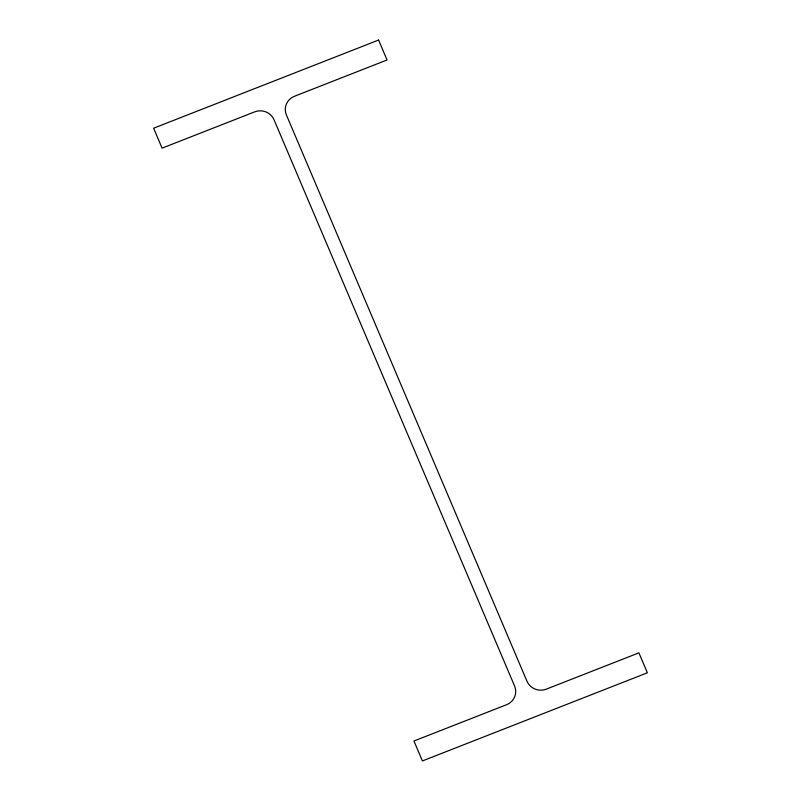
<?xml version="1.0" encoding="UTF-8"?>
<svg xmlns="http://www.w3.org/2000/svg" width="801" height="801" viewBox="0 0 801 801"><rect width="100%" height="100%" fill="white"/><g stroke="black" fill="none" stroke-linecap="round" stroke-linejoin="round"><path stroke-width="1.2" d="M378.593 40.05L153.622 128.21L162.092 148.145L254.688 111.86A14.839 14.358 6.8 0 1 274.052 119.8L514.592 686.036A14.839 14.358 6.8 0 1 506.532 704.73L413.947 741.015L422.407 760.95L647.378 672.79L638.908 652.855L546.312 689.14A14.839 14.358 6.8 0 1 526.948 681.2L286.408 114.964A14.839 14.358 6.8 0 1 294.468 96.27L387.053 59.985L378.593 40.05"/></g></svg>
